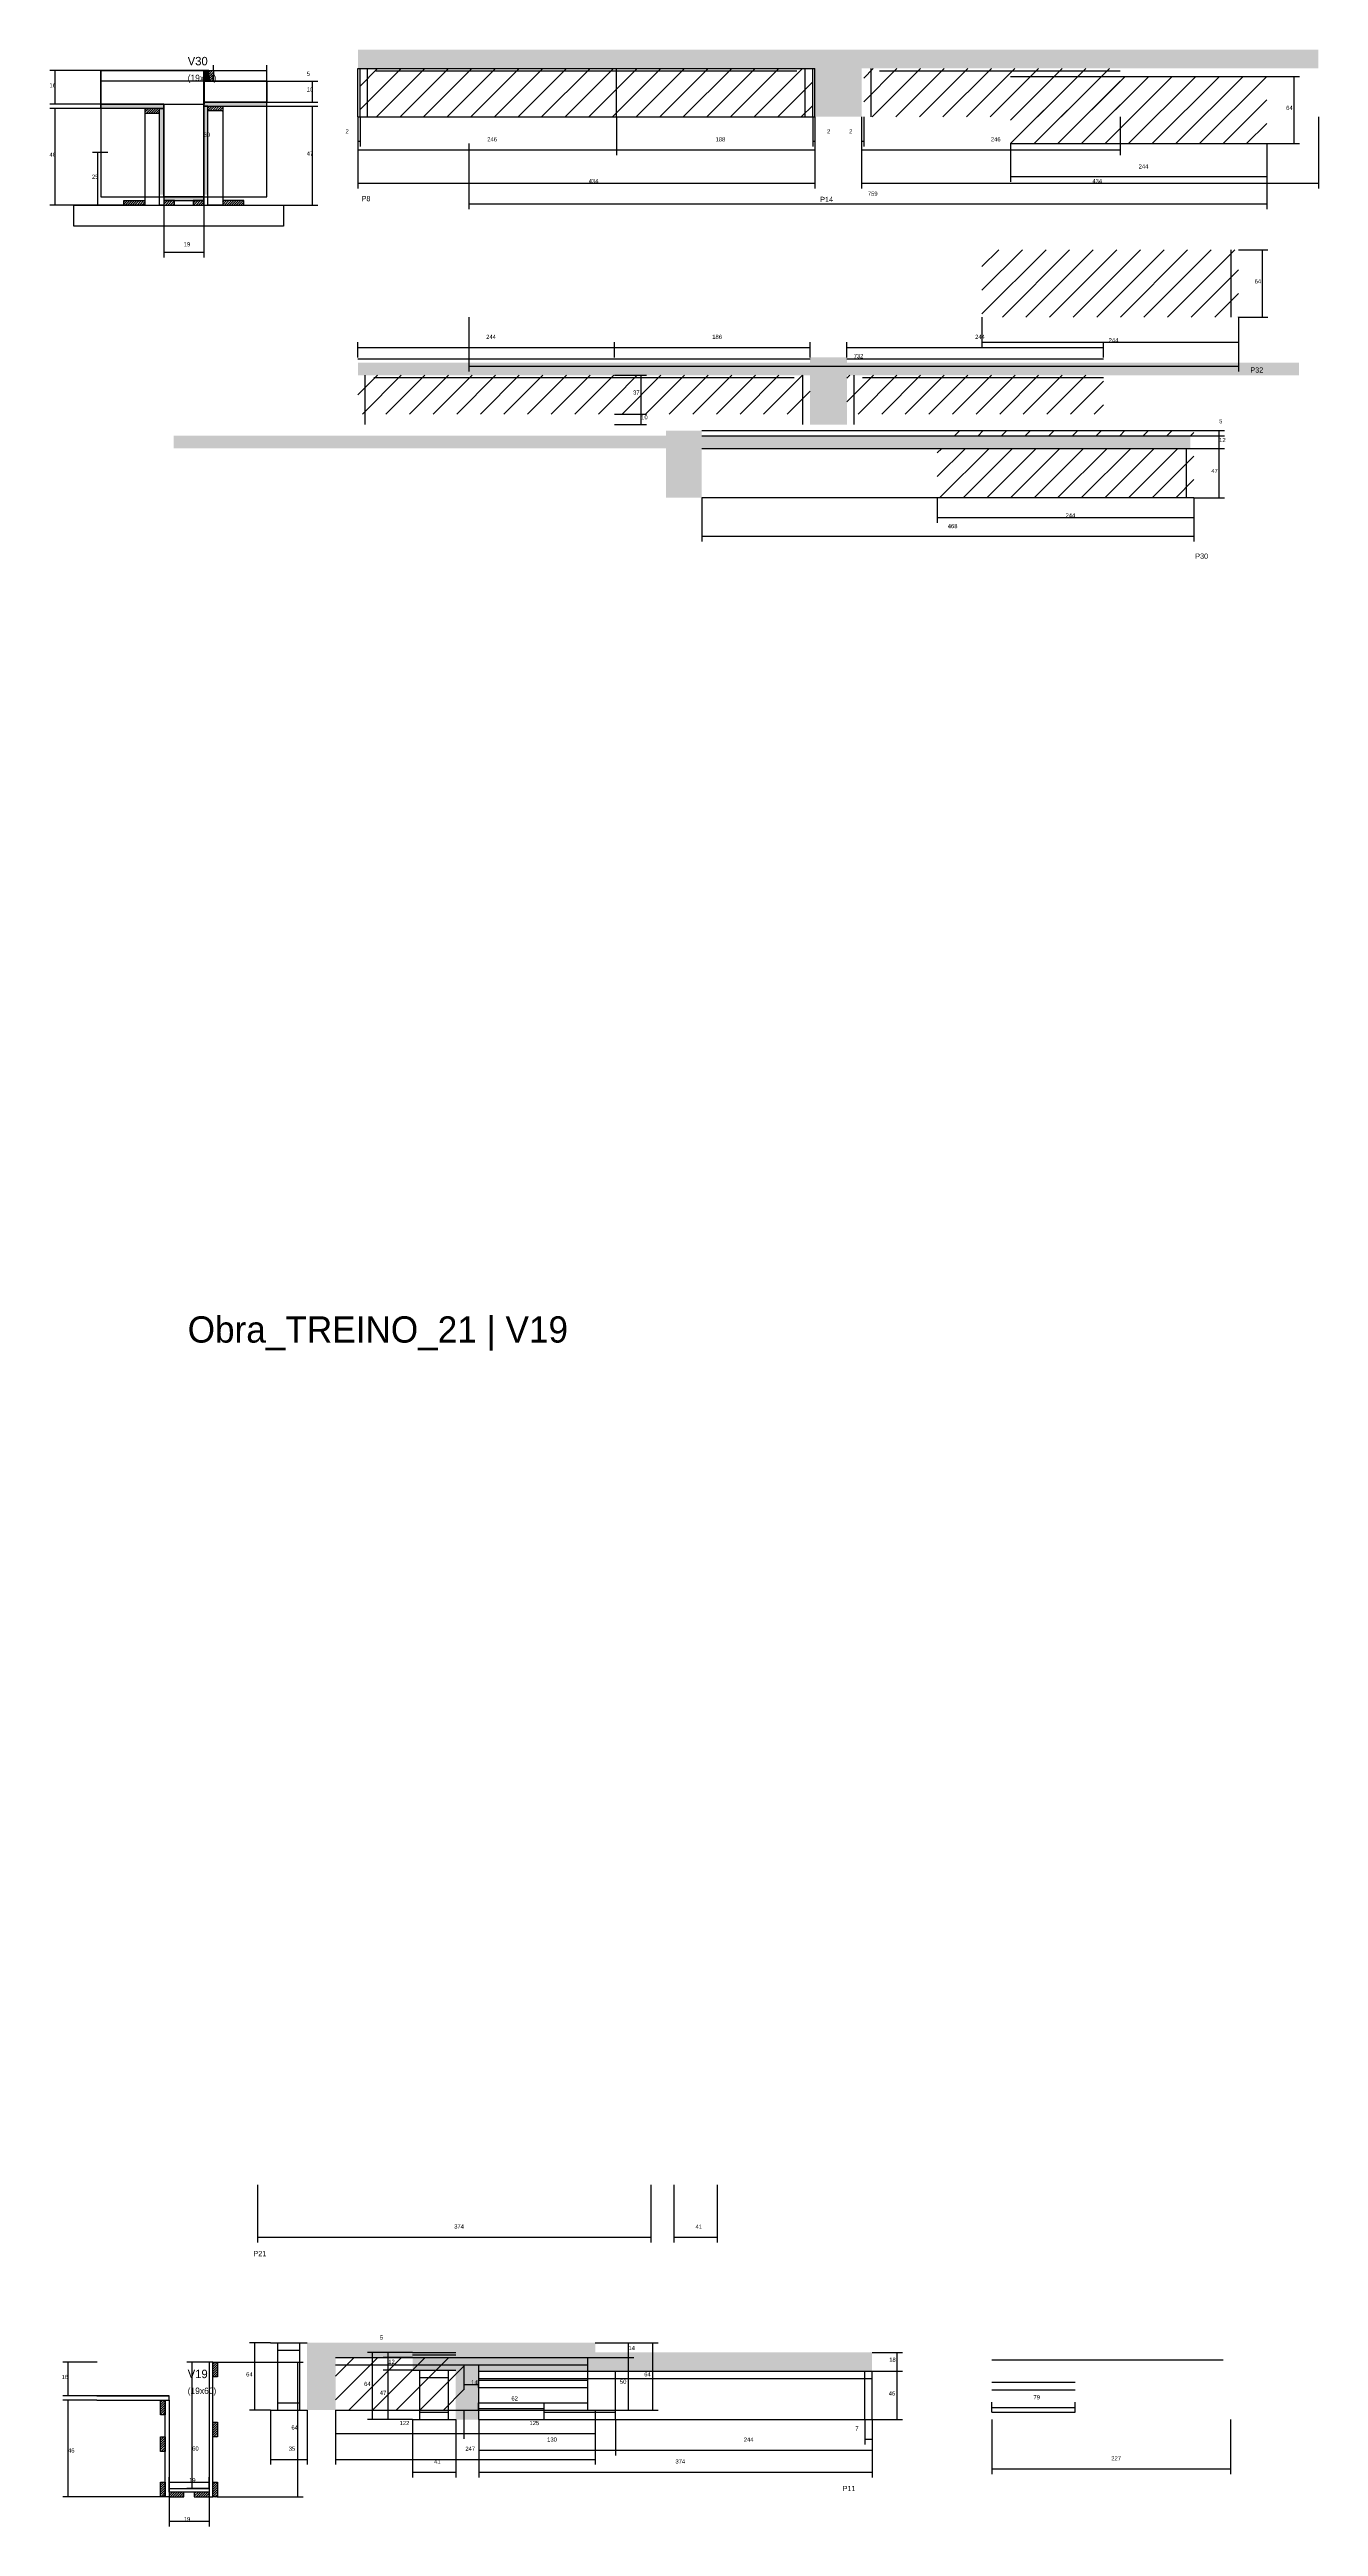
# Model space of a CAD drawing. Header units: metres. Extents: x -65046 to 21926, y -45195 to 1016.
# Drawn here: x 12669 to 13875, y -30936 to -28580 of the extents above; entities that cross this region are included whole.
import ezdxf

# ---------------------------------------------------------------- set-up
doc = ezdxf.new("R2010")
doc.units = ezdxf.units.M
for name, color, linetype in [('CONCRETO', 251, 'Continuous'), ('COTA', 241, 'Continuous'), ('Hachura', 253, 'Continuous'), ('LABEL_ID', 3, 'Continuous'), ('Madeira', 126, 'Continuous'), ('NOMENCLATURA', 7, 'Continuous'), ('Painéis', 200, 'Continuous'), ('SARR_2.2x7', 40, 'Continuous'), ('SARR_EDITAR', 141, 'Continuous'), ('Texto Seção', 7, 'Continuous')]:
    doc.layers.add(name, color=color, linetype=linetype)

msp = doc.modelspace()

# ---------------------------------------------------------------- hatches: boundary and pattern name
at = {"layer": 'COTA'}
h = msp.add_hatch(dxfattribs=at)
h.set_pattern_fill('AR-CONC', scale=0.03)
h.paths.add_polyline_path([(13440.9, -28644), (13440.9, -28598), (13875.4, -28598), (13875.4, -28580), (12961.9, -28580), (12961.9, -28598), (13396.4, -28598), (13396.4, -28644)])
h = msp.add_hatch(dxfattribs=at)
h.set_pattern_fill('AR-CONC', scale=0.03)
h.paths.add_polyline_path([(13391.9, -28936.8), (13426.9, -28936.8), (13426.9, -28889.8), (13856.9, -28889.8), (13856.9, -28877.8), (13426.9, -28877.8), (13426.9, -28872.8), (13391.9, -28872.8), (13391.9, -28877.8), (12961.9, -28877.8), (12961.9, -28889.8), (13391.9, -28889.8)])
h = msp.add_hatch(dxfattribs=at)
h.set_pattern_fill('AR-CONC', scale=0.03)
h.paths.add_polyline_path([(13254.8, -28959.4), (12786.8, -28959.4), (12786.8, -28959.4), (12786.8, -28947.4), (12786.8, -28947.4), (13254.8, -28947.4), (13254.8, -28947.4), (13254.8, -28942.4), (13254.8, -28942.4), (13288.9, -28942.4), (13288.9, -28942.4), (13288.9, -28947.4), (13288.9, -28947.4), (13753.4, -28947.4), (13753.4, -28947.4), (13753.4, -28959.4), (13753.4, -28959.4), (13288.9, -28959.4), (13288.9, -28959.4), (13288.9, -29006.4), (13288.9, -29006.4), (13254.8, -29006.4), (13254.8, -29006.4), (13254.8, -28959.4)])
h = msp.add_hatch(dxfattribs=at)
h.set_pattern_fill('AR-CONC', scale=0.03)
h.paths.add_polyline_path([(12913.6, -30825.4), (12940.6, -30825.4), (12940.6, -30775.4), (13187.6, -30775.4), (13187.6, -30761.4), (12913.6, -30761.4)])
h = msp.add_hatch(dxfattribs=at)
h.set_pattern_fill('AR-CONC', scale=0.03)
h.paths.add_polyline_path([(13013.9, -30787.5), (13054.9, -30787.5), (13054.9, -30834.5), (13076.9, -30834.5), (13076.9, -30788.5), (13450.9, -30788.5), (13450.9, -30770.5), (13054.9, -30770.5), (13054.9, -30775.5), (13013.9, -30775.5)])
at = {"layer": 'Hachura'}
h = msp.add_hatch(color=8, dxfattribs=at)
h.dxf.hatch_style = 1
h.paths.add_polyline_path([(12820, -28600), (12816, -28600), (12816, -28600), (12816, -28610), (12816, -28610), (12820, -28610), (12820, -28610), (12820, -28600)])
h = msp.add_hatch(dxfattribs=at)
h.set_pattern_fill('ANSI31', scale=0.5)
h.paths.add_polyline_path([(12820, -28600), (12824.4, -28600), (12824.4, -28600), (12824.4, -28610), (12824.4, -28610), (12820, -28610), (12820, -28610), (12820, -28600)])
h = msp.add_hatch(dxfattribs=at)
h.set_pattern_fill('ANSI31', scale=5)
h.paths.add_polyline_path([(12963.9, -28598), (12963.9, -28644), (13207.9, -28644), (13207.9, -28598)])
h = msp.add_hatch(dxfattribs=at)
h.set_pattern_fill('ANSI31', scale=5)
h.paths.add_polyline_path([(13394.4, -28644), (13394.4, -28598), (13207.9, -28598), (13207.9, -28644)])
h = msp.add_hatch(dxfattribs=at)
h.set_pattern_fill('ANSI31', scale=5)
h.paths.add_polyline_path([(13686.9, -28644), (13686.9, -28598), (13442.9, -28598), (13442.9, -28644)])
h = msp.add_hatch(dxfattribs=at)
h.set_pattern_fill('ANSI31', scale=5)
h.paths.add_polyline_path([(13826.4, -28669.5), (13826.4, -28605.5), (13582.4, -28605.5), (13582.4, -28669.5)])
h = msp.add_hatch(color=8, dxfattribs=at)
h.dxf.hatch_style = 1
h.paths.add_polyline_path([(12717.3, -28636), (12717.3, -28632), (12717.3, -28632), (12777.3, -28632), (12777.3, -28632), (12777.3, -28636), (12777.3, -28636), (12717.3, -28636)])
h = msp.add_hatch(dxfattribs=at)
h.set_pattern_fill('ANSI31', scale=0.5)
h.paths.add_polyline_path([(12759.3, -28636), (12759.3, -28640.4), (12759.3, -28640.4), (12773.3, -28640.4), (12773.3, -28640.4), (12773.3, -28636), (12773.3, -28636), (12759.3, -28636)])
h = msp.add_hatch(color=8, dxfattribs=at)
h.dxf.hatch_style = 1
h.paths.add_polyline_path([(12773.3, -28636), (12777.3, -28636), (12777.3, -28636), (12777.3, -28718), (12777.3, -28718), (12773.3, -28718), (12773.3, -28718), (12773.3, -28636)])
h = msp.add_hatch(color=8, dxfattribs=at)
h.dxf.hatch_style = 1
h.paths.add_polyline_path([(12875.3, -28634), (12875.3, -28630), (12875.3, -28630), (12815.3, -28630), (12815.3, -28630), (12815.3, -28634), (12815.3, -28634), (12875.3, -28634)])
h = msp.add_hatch(color=8, dxfattribs=at)
h.dxf.hatch_style = 1
h.paths.add_polyline_path([(12819.3, -28634), (12815.3, -28634), (12815.3, -28634), (12815.3, -28718), (12815.3, -28718), (12819.3, -28718), (12819.3, -28718), (12819.3, -28634)])
h = msp.add_hatch(dxfattribs=at)
h.set_pattern_fill('ANSI31', scale=0.5)
h.paths.add_polyline_path([(12833.3, -28634), (12833.3, -28638.4), (12833.3, -28638.4), (12819.3, -28638.4), (12819.3, -28638.4), (12819.3, -28634), (12819.3, -28634), (12833.3, -28634)])
h = msp.add_hatch(color=8, dxfattribs=at)
h.dxf.hatch_style = 1
h.paths.add_polyline_path([(12815.3, -28723.6), (12815.3, -28720), (12815.3, -28720), (12777.3, -28720), (12777.3, -28720), (12777.3, -28723.6), (12777.3, -28723.6), (12815.3, -28723.6)])
h = msp.add_hatch(dxfattribs=at)
h.set_pattern_fill('ANSI31', scale=0.5)
h.paths.add_polyline_path([(12739.3, -28728), (12739.3, -28723.6), (12739.3, -28723.6), (12759.3, -28723.6), (12759.3, -28723.6), (12759.3, -28728), (12759.3, -28728), (12739.3, -28728)])
h = msp.add_hatch(dxfattribs=at)
h.set_pattern_fill('ANSI31', scale=0.5)
h.paths.add_polyline_path([(12787.3, -28728), (12787.3, -28723.6), (12787.3, -28723.6), (12777.3, -28723.6), (12777.3, -28723.6), (12777.3, -28728), (12777.3, -28728), (12787.3, -28728)])
h = msp.add_hatch(dxfattribs=at)
h.set_pattern_fill('ANSI31', scale=0.5)
h.paths.add_polyline_path([(12815.3, -28728), (12815.3, -28723.6), (12815.3, -28723.6), (12805.3, -28723.6), (12805.3, -28723.6), (12805.3, -28728), (12805.3, -28728), (12815.3, -28728)])
h = msp.add_hatch(dxfattribs=at)
h.set_pattern_fill('ANSI31', scale=0.5)
h.paths.add_polyline_path([(12853.3, -28728), (12853.3, -28723.6), (12853.3, -28723.6), (12833.3, -28723.6), (12833.3, -28723.6), (12833.3, -28728), (12833.3, -28728), (12853.3, -28728)])
h = msp.add_hatch(dxfattribs=at)
h.set_pattern_fill('ANSI31', scale=5)
h.paths.add_polyline_path([(13799.4, -28834.5), (13799.4, -28770.5), (13555.4, -28770.5), (13555.4, -28834.5)])
h = msp.add_hatch(dxfattribs=at)
h.set_pattern_fill('ANSI31', scale=5)
h.paths.add_polyline_path([(13205.9, -28926.8), (13205.9, -28889.8), (12961.9, -28889.8), (12961.9, -28926.8)])
h = msp.add_hatch(dxfattribs=at)
h.set_pattern_fill('ANSI31', scale=5)
h.paths.add_polyline_path([(13391.9, -28926.8), (13391.9, -28889.8), (13205.9, -28889.8), (13205.9, -28926.8)])
h = msp.add_hatch(dxfattribs=at)
h.set_pattern_fill('ANSI31', scale=5)
h.paths.add_polyline_path([(13426.9, -28889.8), (13426.9, -28926.8), (13670.9, -28926.8), (13670.9, -28889.8)])
h = msp.add_hatch(dxfattribs=at)
h.set_pattern_fill('ANSI31', scale=5)
h.paths.add_polyline_path([(13512.9, -28942.4), (13512.9, -28947.4), (13756.9, -28947.4), (13756.9, -28942.4)])
h = msp.add_hatch(dxfattribs=at)
h.set_pattern_fill('ANSI31', scale=5)
h.paths.add_polyline_path([(13756.9, -29006.4), (13756.9, -28959.4), (13512.9, -28959.4), (13512.9, -29006.4)])
h = msp.add_hatch(dxfattribs=at)
h.set_pattern_fill('ANSI31', scale=5)
h.paths.add_polyline_path([(13062.6, -30825.4), (13062.6, -30775.4), (12940.6, -30775.4), (12940.6, -30825.4)])
at = {"layer": 'Madeira'}
h = msp.add_hatch(dxfattribs=at)
h.set_pattern_fill('ANSI31', scale=0.5)
h.paths.add_polyline_path([(12828.3, -30779.9), (12823.9, -30779.9), (12823.9, -30793.9), (12828.3, -30793.9)])
h = msp.add_hatch(dxfattribs=at)
h.set_pattern_fill('ANSI31', scale=0.5)
h.paths.add_polyline_path([(12778.7, -30815.9), (12774.3, -30815.9), (12774.3, -30829.9), (12778.7, -30829.9)])
h = msp.add_hatch(dxfattribs=at)
h.set_pattern_fill('ANSI31', scale=0.5)
h.paths.add_polyline_path([(12828.3, -30836.9), (12823.9, -30836.9), (12823.9, -30850.9), (12828.3, -30850.9)])
h = msp.add_hatch(dxfattribs=at)
h.set_pattern_fill('ANSI31', scale=0.5)
h.paths.add_polyline_path([(12778.7, -30850.9), (12774.3, -30850.9), (12774.3, -30864.9), (12778.7, -30864.9)])
h = msp.add_hatch(dxfattribs=at)
h.set_pattern_fill('ANSI31', scale=0.5)
h.paths.add_polyline_path([(12778.7, -30893.9), (12774.3, -30893.9), (12774.3, -30907.9), (12778.7, -30907.9)])
h = msp.add_hatch(dxfattribs=at)
h.set_pattern_fill('ANSI31', scale=0.5)
h.paths.add_polyline_path([(12782.3, -30903.5), (12782.3, -30907.9), (12796.3, -30907.9), (12796.3, -30903.5)])
h = msp.add_hatch(dxfattribs=at)
h.set_pattern_fill('ANSI31', scale=0.5)
h.paths.add_polyline_path([(12806.3, -30903.5), (12806.3, -30907.9), (12820.3, -30907.9), (12820.3, -30903.5)])
h = msp.add_hatch(dxfattribs=at)
h.set_pattern_fill('ANSI31', scale=0.5)
h.paths.add_polyline_path([(12828.3, -30893.9), (12823.9, -30893.9), (12823.9, -30907.9), (12828.3, -30907.9)])

# ---------------------------------------------------------------- linework, layer by layer
at = {"layer": 'CONCRETO'}
for points in [[(12717.3, -28632), (12717.3, -28600), (12816, -28600)], [(12815.3, -28610), (12875.3, -28610), (12875.3, -28630), (12815.3, -28630), (12815.3, -28720), (12777.3, -28720), (12777.3, -28632), (12717.3, -28632)]]:
    msp.add_lwpolyline(points, dxfattribs=at)
for points in [[(12717.3, -28632), (12816, -28632), (12816, -28600), (12717.3, -28600)], [(12717.3, -28720), (12875.3, -28720), (12875.3, -28610), (12717.3, -28610)]]:
    msp.add_lwpolyline(points, close=True, dxfattribs=at)
at = {"layer": 'COTA'}
for p, q in [((12717.3, -28600), (12669, -28600)), ((12674, -28632), (12674, -28600)), ((12815.6, -28600), (12810.3, -28600)), ((12815.3, -28720), (12815.3, -28600)), ((12824.4, -28600), (12824.4, -28595)), ((12824.4, -28600), (12875.3, -28600)), ((12875.3, -28610), (12875.3, -28595)), ((12875.3, -28610), (12923.7, -28610)), ((12918.7, -28630), (12918.7, -28610)), ((13826.4, -28605.5), (13857.3, -28605.5)), ((13852.3, -28669.5), (13852.3, -28605.5)), ((12717.3, -28632), (12669, -28632)), ((12717.3, -28636), (12669, -28636)), ((12674, -28728), (12674, -28636)), ((12875.3, -28630), (12923.7, -28630)), ((12875.3, -28634), (12923.7, -28634)), ((12918.7, -28728), (12918.7, -28634)), ((12961.9, -28644), (12961.9, -28680.5)), ((12961.9, -28644), (12961.9, -28712.1)), ((12961.9, -28644), (12961.9, -28672.3)), ((12963.9, -28644), (12963.9, -28672.3)), ((13207.9, -28644), (13207.9, -28680.5)), ((13207.9, -28644), (13207.9, -28680.5)), ((13394.4, -28644), (13394.4, -28672.3)), ((13396.4, -28644), (13396.4, -28680.5)), ((13396.4, -28644), (13396.4, -28712.1)), ((13396.4, -28644), (13396.4, -28672.3)), ((13440.9, -28644), (13440.9, -28680.5)), ((13440.9, -28644), (13440.9, -28712.1)), ((13440.9, -28644), (13440.9, -28672.3)), ((13442.9, -28644), (13442.9, -28672.3)), ((13686.9, -28644), (13686.9, -28680.5)), ((13875.4, -28644), (13875.4, -28712.1)), ((12961.9, -28667.3), (12963.9, -28667.3)), ((13067.4, -28669.5), (13067.4, -28731.7)), ((13394.4, -28667.3), (13396.4, -28667.3)), ((13440.9, -28667.3), (13442.9, -28667.3)), ((13582.4, -28669.5), (13582.4, -28705.8)), ((13826.4, -28669.5), (13826.4, -28731.7)), ((13826.4, -28669.5), (13826.4, -28705.8)), ((13826.4, -28669.5), (13857.3, -28669.5)), ((12724, -28678), (12709.5, -28678)), ((12714.5, -28728), (12714.5, -28678)), ((12961.9, -28675.5), (13207.9, -28675.5)), ((13207.9, -28675.5), (13396.4, -28675.5)), ((13440.9, -28675.5), (13686.9, -28675.5)), ((12815.6, -28720), (12810.3, -28720)), ((12961.9, -28707.1), (13396.4, -28707.1)), ((13440.9, -28707.1), (13875.4, -28707.1)), ((13582.4, -28700.8), (13826.4, -28700.8)), ((12739.3, -28728), (12669, -28728)), ((12739.3, -28728), (12709.5, -28728)), ((12777.3, -28728), (12777.3, -28777.7)), ((12815.3, -28728), (12815.3, -28777.7)), ((12853.3, -28728), (12923.7, -28728)), ((13067.4, -28726.7), (13826.4, -28726.7)), ((12777.3, -28772.7), (12815.3, -28772.7)), ((13799.4, -28770.5), (13827.3, -28770.5)), ((13822.3, -28834.5), (13822.3, -28770.5)), ((13067.4, -28834.5), (13067.4, -28886.3)), ((13555.4, -28834.5), (13555.4, -28863.5)), ((13799.4, -28834.5), (13799.4, -28863.5)), ((13799.4, -28834.5), (13799.4, -28886.3)), ((13799.4, -28834.5), (13827.3, -28834.5)), ((12961.9, -28872.8), (12961.9, -28858.4)), ((13205.9, -28872.8), (13205.9, -28858.4)), ((13205.9, -28872.8), (13205.9, -28858.4)), ((13391.9, -28872.8), (13391.9, -28858.4)), ((13426.9, -28872.8), (13426.9, -28858.4)), ((13555.4, -28858.5), (13799.4, -28858.5)), ((13670.9, -28872.8), (13670.9, -28858.4)), ((12961.9, -28863.4), (13205.9, -28863.4)), ((13067.4, -28881.3), (13799.4, -28881.3)), ((13205.9, -28863.4), (13391.9, -28863.4)), ((13426.9, -28863.4), (13670.9, -28863.4)), ((13205.9, -28889.8), (13236.3, -28889.8)), ((13231.3, -28926.8), (13231.3, -28889.8)), ((13205.9, -28926.8), (13236.3, -28926.8)), ((13205.9, -28926.8), (13236.3, -28926.8)), ((13231.3, -28936.8), (13231.3, -28926.8)), ((13205.9, -28936.8), (13236.3, -28936.8)), ((13756.9, -28942.4), (13786, -28942.4)), ((13756.9, -28947.4), (13786, -28947.4)), ((13756.9, -28947.4), (13786, -28947.4)), ((13781, -28947.4), (13781, -28942.4)), ((13781, -28959.4), (13781, -28947.4)), ((13756.9, -28959.4), (13786, -28959.4)), ((13756.9, -28959.4), (13786, -28959.4)), ((13781, -29006.4), (13781, -28959.4)), ((13288.9, -29006.4), (13288.9, -29047.9)), ((13512.9, -29006.4), (13512.9, -29030.2)), ((13512.9, -29025.2), (13756.9, -29025.2)), ((13756.9, -29006.4), (13756.9, -29030.2)), ((13756.9, -29006.4), (13756.9, -29047.9)), ((13756.9, -29006.4), (13786, -29006.4)), ((13288.9, -29042.9), (13756.9, -29042.9)), ((12866.5, -30611), (12866.5, -30666)), ((13240.5, -30611), (13240.5, -30666)), ((13262.5, -30611), (13262.5, -30666)), ((13303.5, -30611), (13303.5, -30666)), ((12866.5, -30661), (13240.5, -30661)), ((13262.5, -30661), (13303.5, -30661)), ((12878.6, -30761.4), (12858.7, -30761.4)), ((12863.7, -30825.4), (12863.7, -30761.4)), ((13013.9, -30770.5), (12970.9, -30770.5)), ((12975.9, -30834.5), (12975.9, -30770.5)), ((13013.9, -30770.5), (12985.8, -30770.5)), ((12990.8, -30775.5), (12990.8, -30770.5)), ((13187.6, -30761.4), (13224.2, -30761.4)), ((13187.6, -30761.4), (13247.3, -30761.4)), ((13219.2, -30775.4), (13219.2, -30761.4)), ((13242.3, -30825.4), (13242.3, -30761.4)), ((13450.9, -30770.5), (13479.8, -30770.5)), ((13474.8, -30788.5), (13474.8, -30770.5)), ((12713.8, -30779.9), (12681.2, -30779.9)), ((12686.2, -30811.9), (12686.2, -30779.9)), ((12820.3, -30779.9), (12799.3, -30779.9)), ((12804.3, -30899.9), (12804.3, -30779.9)), ((12828.3, -30779.9), (12909.8, -30779.9)), ((12904.8, -30907.9), (12904.8, -30779.9)), ((13013.9, -30775.5), (12985.8, -30775.5)), ((13013.9, -30775.5), (12985.8, -30775.5)), ((13013.9, -30787.5), (12985.8, -30787.5)), ((13013.9, -30787.5), (12985.8, -30787.5)), ((12990.8, -30787.5), (12990.8, -30775.5)), ((12990.8, -30834.5), (12990.8, -30787.5)), ((13062.6, -30782.4), (13062.6, -30806)), ((13076.6, -30782.4), (13076.6, -30806)), ((13187.6, -30775.4), (13224.2, -30775.4)), ((13187.6, -30775.4), (13224.2, -30775.4)), ((13219.2, -30825.4), (13219.2, -30775.4)), ((13450.9, -30788.5), (13479.8, -30788.5)), ((13450.9, -30788.5), (13479.8, -30788.5)), ((13474.8, -30834.5), (13474.8, -30788.5)), ((12713.6, -30811.9), (12681.2, -30811.9)), ((12713.6, -30815.9), (12681.2, -30815.9)), ((12686.2, -30907.9), (12686.2, -30815.9)), ((13062.6, -30801), (13076.6, -30801)), ((12878.6, -30825.4), (12858.7, -30825.4)), ((12878.6, -30825.4), (12878.6, -30877.3)), ((12913.6, -30825.4), (12913.6, -30877.3)), ((12940.6, -30825.4), (12940.6, -30852.8)), ((12940.6, -30825.4), (12940.6, -30877.3)), ((13013.9, -30834.5), (12970.9, -30834.5)), ((13013.9, -30834.5), (12985.8, -30834.5)), ((13013.9, -30834.5), (13013.9, -30889.4)), ((13054.9, -30834.5), (13054.9, -30889.4)), ((13062.6, -30825.4), (13062.6, -30852.8)), ((13062.6, -30825.4), (13062.6, -30852.8)), ((13076.9, -30834.5), (13076.9, -30818.9)), ((13076.9, -30823.9), (13138.9, -30823.9)), ((13076.9, -30834.5), (13076.9, -30868.6)), ((13076.9, -30834.5), (13076.9, -30889.4)), ((13138.9, -30827.5), (13138.9, -30818.9)), ((13187.6, -30825.4), (13187.6, -30852.8)), ((13187.6, -30825.4), (13187.6, -30877.3)), ((13187.6, -30825.4), (13224.2, -30825.4)), ((13187.6, -30825.4), (13247.3, -30825.4)), ((13206.9, -30834.5), (13206.9, -30868.6)), ((13206.9, -30834.5), (13206.9, -30868.6)), ((13443.9, -30834.5), (13443.9, -30858)), ((13450.9, -30834.5), (13450.9, -30868.6)), ((13450.9, -30834.5), (13450.9, -30889.4)), ((13450.9, -30834.5), (13479.8, -30834.5)), ((13450.9, -30834.5), (13450.9, -30858)), ((13564.9, -30827.5), (13564.9, -30817.8)), ((13564.9, -30822.8), (13643.9, -30822.8)), ((13564.9, -30834.5), (13564.9, -30886.4)), ((13643.9, -30827.5), (13643.9, -30817.8)), ((13791.9, -30834.5), (13791.9, -30886.4)), ((12940.6, -30847.8), (13062.6, -30847.8)), ((13062.6, -30847.8), (13187.6, -30847.8)), ((13076.9, -30863.6), (13206.9, -30863.6)), ((13206.9, -30863.6), (13450.9, -30863.6)), ((13443.9, -30853), (13450.9, -30853)), ((12878.6, -30872.3), (12913.6, -30872.3)), ((12940.6, -30872.3), (13187.6, -30872.3)), ((13013.9, -30884.4), (13054.9, -30884.4)), ((13076.9, -30884.4), (13450.9, -30884.4)), ((13564.9, -30881.4), (13791.9, -30881.4)), ((12774.3, -30907.9), (12681.2, -30907.9)), ((12782.3, -30899.9), (12782.3, -30889.1)), ((12782.3, -30894.1), (12820.3, -30894.1)), ((12782.3, -30907.9), (12782.3, -30936.1)), ((12820.3, -30899.9), (12799.3, -30899.9)), ((12820.3, -30899.9), (12820.3, -30889.1)), ((12820.3, -30907.9), (12820.3, -30936.1)), ((12828.3, -30907.9), (12909.8, -30907.9)), ((12782.3, -30931.1), (12820.3, -30931.1))]:
    msp.add_line(p, q, dxfattribs=at)
at = {"layer": 'Madeira'}
for points in [[(12820, -28600), (12824.4, -28600), (12824.4, -28610), (12820, -28610)], [(12759.3, -28636), (12759.3, -28640.4), (12773.3, -28640.4), (12773.3, -28636)], [(12759.3, -28728), (12773.3, -28728), (12773.3, -28636), (12759.3, -28636)], [(12833.3, -28634), (12833.3, -28638.4), (12819.3, -28638.4), (12819.3, -28634)], [(12833.3, -28728), (12819.3, -28728), (12819.3, -28634), (12833.3, -28634)], [(12891.2, -28748), (12691.6, -28748), (12691.6, -28728), (12891.2, -28728)], [(12739.3, -28728), (12739.3, -28723.6), (12759.3, -28723.6), (12759.3, -28728)], [(12787.3, -28728), (12787.3, -28723.6), (12777.3, -28723.6), (12777.3, -28728)], [(12815.3, -28728), (12815.3, -28723.6), (12805.3, -28723.6), (12805.3, -28728)], [(12853.3, -28728), (12853.3, -28723.6), (12833.3, -28723.6), (12833.3, -28728)], [(12828.3, -30779.9), (12828.3, -30793.9), (12823.9, -30793.9), (12823.9, -30779.9)], [(12778.7, -30815.9), (12778.7, -30829.9), (12774.3, -30829.9), (12774.3, -30815.9)], [(12828.3, -30836.9), (12828.3, -30850.9), (12823.9, -30850.9), (12823.9, -30836.9)], [(12778.7, -30850.9), (12778.7, -30864.9), (12774.3, -30864.9), (12774.3, -30850.9)], [(12778.7, -30893.9), (12778.7, -30907.9), (12774.3, -30907.9), (12774.3, -30893.9)], [(12796.3, -30903.5), (12782.3, -30903.5), (12782.3, -30907.9), (12796.3, -30907.9)], [(12820.3, -30903.5), (12806.3, -30903.5), (12806.3, -30907.9), (12820.3, -30907.9)], [(12828.3, -30893.9), (12828.3, -30907.9), (12823.9, -30907.9), (12823.9, -30893.9)]]:
    msp.add_lwpolyline(points, close=True, dxfattribs=at)
at = {"layer": 'Painéis'}
for p, q in [((12961.9, -28598), (13396.4, -28598)), ((12961.9, -28644), (12961.9, -28598)), ((12963.9, -28644), (12963.9, -28598)), ((13207.9, -28644), (13207.9, -28598)), ((13394.4, -28644), (13394.4, -28598)), ((13396.4, -28644), (13396.4, -28598)), ((13582.4, -28605.5), (13826.4, -28605.5)), ((12717.3, -28632), (12777.3, -28632)), ((12815.3, -28630), (12875.3, -28630)), ((12961.9, -28644), (13396.4, -28644)), ((13582.4, -28669.5), (13826.4, -28669.5)), ((12878.6, -30761.4), (12913.6, -30761.4)), ((13013.9, -30770.5), (13054.9, -30770.5)), ((12940.6, -30775.4), (13187.6, -30775.4)), ((13013.9, -30775.5), (13054.9, -30775.5)), ((13013.9, -30787.5), (13054.9, -30787.5)), ((13076.9, -30788.5), (13450.9, -30788.5)), ((13076.9, -30834.5), (13076.9, -30788.5)), ((13206.9, -30834.5), (13206.9, -30788.5)), ((13450.9, -30834.5), (13450.9, -30788.5)), ((12713.6, -30811.9), (12782.3, -30811.9)), ((12713.6, -30815.9), (12782.3, -30815.9)), ((12878.6, -30825.4), (12913.6, -30825.4)), ((12940.6, -30825.4), (13187.6, -30825.4)), ((13013.9, -30834.5), (13054.9, -30834.5)), ((13076.9, -30834.5), (13450.9, -30834.5))]:
    msp.add_line(p, q, dxfattribs=at)
for points in [[(12820, -28600), (12816, -28600), (12816, -28610), (12820, -28610)], [(12717.3, -28636), (12717.3, -28632), (12777.3, -28632), (12777.3, -28636)], [(12773.3, -28636), (12777.3, -28636), (12777.3, -28728), (12773.3, -28728)], [(12875.3, -28634), (12875.3, -28630), (12815.3, -28630), (12815.3, -28634)], [(12819.3, -28634), (12815.3, -28634), (12815.3, -28728), (12819.3, -28728)], [(12815.3, -28723.6), (12815.3, -28720), (12777.3, -28720), (12777.3, -28723.6)], [(12823.9, -30907.9), (12823.9, -30779.9), (12820.3, -30779.9), (12820.3, -30907.9)], [(12778.7, -30907.9), (12778.7, -30815.9), (12782.3, -30815.9), (12782.3, -30907.9)], [(12782.3, -30899.9), (12820.3, -30899.9), (12820.3, -30903.5), (12782.3, -30903.5)]]:
    msp.add_lwpolyline(points, close=True, dxfattribs=at)
for points in [[(13288.9, -28942.4), (13756.9, -28942.4)], [(13288.9, -28947.4), (13756.9, -28947.4)], [(13288.9, -28959.4), (13756.9, -28959.4)], [(13756.9, -29006.4), (13288.9, -29006.4)], [(12713.6, -30815.9), (12782.3, -30815.9), (12782.3, -30811.9), (12713.6, -30811.9)]]:
    msp.add_lwpolyline(points, dxfattribs=at)
at = {"layer": 'SARR_2.2x7'}
for p, q in [((12970.9, -28644), (12970.9, -28598)), ((12978.9, -28600.2), (13207.9, -28600.2)), ((13207.9, -28600.2), (13379.4, -28600.2)), ((13387.4, -28644), (13387.4, -28598)), ((13449.9, -28644), (13449.9, -28598)), ((13457.9, -28600.2), (13686.9, -28600.2)), ((13792.4, -28834.5), (13792.4, -28770.5)), ((12968.9, -28936.8), (12968.9, -28889.8)), ((12976.9, -28892), (13205.9, -28892)), ((13205.9, -28892), (13376.9, -28892)), ((13384.9, -28936.8), (13384.9, -28889.8)), ((13433.9, -28936.8), (13433.9, -28889.8)), ((13441.9, -28892), (13670.9, -28892)), ((13749.9, -29006.4), (13749.9, -28959.4)), ((12885.6, -30825.4), (12885.6, -30761.4)), ((12885.6, -30768.4), (12906.6, -30768.4)), ((12906.6, -30825.4), (12906.6, -30761.4)), ((12940.6, -30782.4), (13062.6, -30782.4)), ((13020.9, -30834.5), (13020.9, -30787.5)), ((13047.9, -30834.5), (13047.9, -30787.5)), ((13062.6, -30782.4), (13180.6, -30782.4)), ((13180.6, -30825.4), (13180.6, -30775.4)), ((13443.9, -30834.5), (13443.9, -30788.5)), ((13564.9, -30777.5), (13784.9, -30777.5)), ((13020.9, -30794.5), (13047.9, -30794.5)), ((13076.6, -30796.9), (13180.6, -30796.9)), ((13076.6, -30803.9), (13076.6, -30796.9)), ((13076.6, -30803.9), (13180.6, -30803.9)), ((13076.9, -30795.5), (13206.9, -30795.5)), ((13206.9, -30795.5), (13450.9, -30795.5)), ((13564.9, -30799), (13643.9, -30799)), ((13564.9, -30806), (13643.9, -30806)), ((12885.6, -30818.4), (12906.6, -30818.4)), ((13020.9, -30827.5), (13047.9, -30827.5)), ((13076.6, -30818.4), (13180.6, -30818.4)), ((13076.6, -30825.4), (13076.6, -30818.4)), ((13138.9, -30827.5), (13206.9, -30827.5)), ((13138.9, -30834.5), (13138.9, -30827.5)), ((13138.9, -30834.5), (13142.4, -30834.5)), ((13564.9, -30827.5), (13643.9, -30827.5))]:
    msp.add_line(p, q, dxfattribs=at)
at = {"layer": 'SARR_EDITAR'}
for p, q in [((12961.9, -28874.3), (13205.9, -28874.3)), ((13205.9, -28874.3), (13391.9, -28874.3)), ((13426.9, -28874.3), (13670.9, -28874.3)), ((13013.9, -30773), (13054.9, -30773))]:
    msp.add_line(p, q, dxfattribs=at)

# ---------------------------------------------------------------- texts
at = {"layer": 'COTA'}
for s, p in [('5', (12913.2, -28605)), ('16', (12668.5, -28616)), ('10', (12913.2, -28620)), ('64', (13844.7, -28637.5)), ('60', (12815.3, -28663)), ('2', (12950.1, -28659.8)), ('246', (13084.9, -28667.4)), ('188', (13302.1, -28667.4)), ('2', (13408.1, -28659.8)), ('2', (13429.1, -28659.8)), ('246', (13563.9, -28667.4)), ('46', (12668.5, -28682)), ('47', (12913.2, -28681)), ('244', (13704.4, -28693.2)), ('25', (12709, -28703)), ('434', (13181.4, -28707.1)), ('759', (13446.9, -28719.1)), ('434', (13660.4, -28707.1)), ('19', (12796.3, -28767.2)), ('64', (13814.7, -28802.5)), ('244', (13083.9, -28855.3)), ('186', (13298.9, -28855.3)), ('244', (13548.9, -28855.3)), ('244', (13675.9, -28858.5)), ('732', (13433.4, -28873.6)), ('37', (13223.6, -28908.3)), ('10', (13231.3, -28931.8)), ('5', (13781, -28935.6)), ('12', (13781, -28953.4)), ('47', (13773.5, -28982.9)), ('244', (13634.9, -29025.2)), ('468', (13522.9, -29035.3)), ('374', (13053.5, -30652.7)), ('41', (13283, -30652.9)), ('5', (12982.7, -30758.4)), ('14', (13219.2, -30768.4)), ('16', (12680.1, -30795.9)), ('64', (12855.6, -30793.4)), ('12', (12990.8, -30781.5)), ('64', (13234.2, -30793.4)), ('18', (13467.2, -30779.5)), ('64', (12967.8, -30802.5)), ('47', (12982.7, -30811)), ('14', (13069.6, -30801)), ('62', (13107.9, -30816.3)), ('50', (13211.1, -30800.4)), ('46', (13466.7, -30811.5)), ('79', (13604.4, -30815.2)), ('64', (12898.7, -30843.9)), ('122', (13001.6, -30839.7)), ('125', (13125.1, -30839.7)), ('7', (13435, -30844.9)), ('46', (12686.2, -30865.9)), ('60', (12804.3, -30863.9)), ('35', (12896.1, -30864.1)), ('247', (13064.1, -30864.2)), ('130', (13141.9, -30855.4)), ('244', (13328.9, -30855.5)), ('41', (13034.4, -30876.4)), ('374', (13263.9, -30876.2)), ('227', (13678.4, -30873.3)), ('19', (12801.3, -30894.1)), ('19', (12796.3, -30931.1))]:
    msp.add_text(s, height=4, dxfattribs=at).set_placement(p)
at = {"layer": 'LABEL_ID'}
msp.add_text('Obra_TREINO_21 | V19', height=25, dxfattribs=at).set_placement((12800, -29810))
at = {"layer": 'NOMENCLATURA'}
for s, p in [('P8', (12965.4, -28724.3)), ('P14', (13401.5, -28725.1)), ('P32', (13810.6, -28887.3)), ('P30', (13758.2, -29064.4)), ('P21', (12862.5, -30679)), ('P11', (13422.8, -30902.5))]:
    msp.add_text(s, height=5, dxfattribs=at).set_placement(p)
at = {"layer": 'Texto Seção'}
for s, height, p in [('V30', 8, (12800, -28595)), ('(19x60)', 6, (12800, -28610)), ('V19', 8, (12800, -30795)), ('(19x60)', 6, (12800, -30810))]:
    msp.add_text(s, height=height, dxfattribs=at).set_placement(p)

doc.saveas('drawing.dxf')
